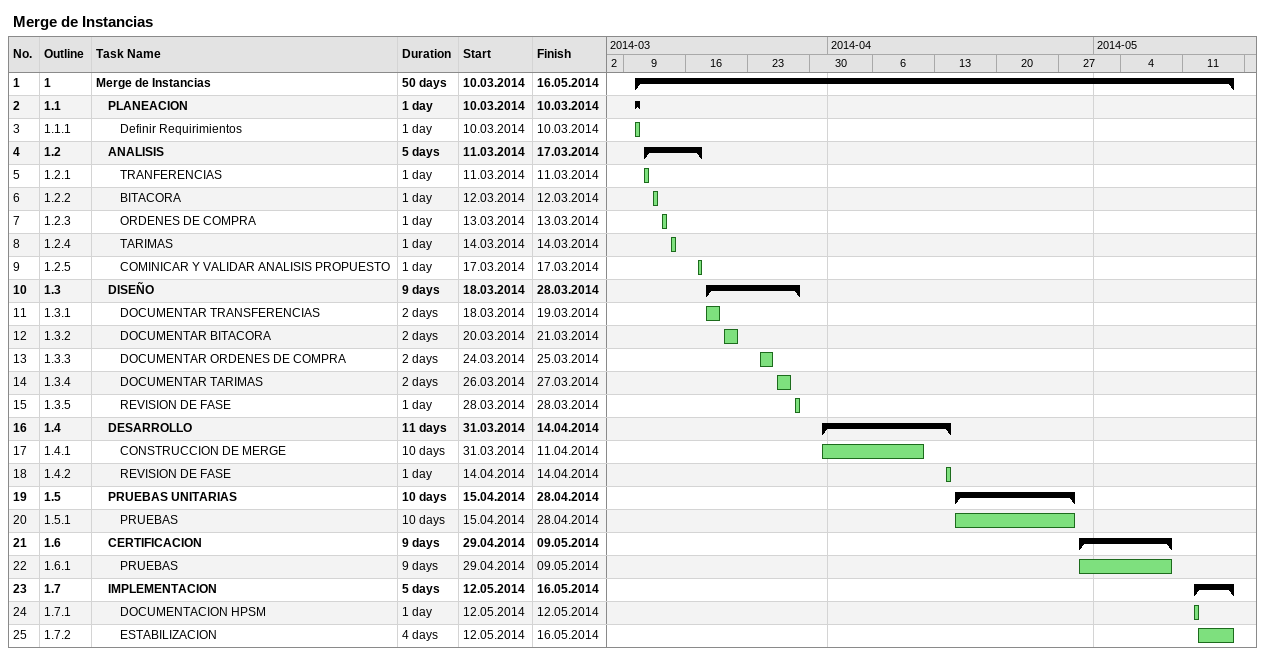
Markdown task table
Merge de Instancias

| ID | WBS | Task | Duration | Start | Finish |
|---|---|---|---|---|---|
| 1 | 1 | **Merge de Instancias** | 50d | 2014-03-10 | 2014-05-16 |
| 2 | 1.1 | **PLANEACION** | 1d | 2014-03-10 | 2014-03-10 |
| 3 | 1.1.1 | Definir Requirimientos | 1d | 2014-03-10 | 2014-03-10 |
| 4 | 1.2 | **ANALISIS** | 5d | 2014-03-11 | 2014-03-17 |
| 5 | 1.2.1 | TRANFERENCIAS | 1d | 2014-03-11 | 2014-03-11 |
| 6 | 1.2.2 | BITACORA | 1d | 2014-03-12 | 2014-03-12 |
| 7 | 1.2.3 | ORDENES DE COMPRA | 1d | 2014-03-13 | 2014-03-13 |
| 8 | 1.2.4 | TARIMAS | 1d | 2014-03-14 | 2014-03-14 |
| 9 | 1.2.5 | COMINICAR Y VALIDAR ANALISIS PROPUESTO | 1d | 2014-03-17 | 2014-03-17 |
| 10 | 1.3 | **DISEÑO** | 9d | 2014-03-18 | 2014-03-28 |
| 11 | 1.3.1 | DOCUMENTAR TRANSFERENCIAS | 2d | 2014-03-18 | 2014-03-19 |
| 12 | 1.3.2 | DOCUMENTAR BITACORA | 2d | 2014-03-20 | 2014-03-21 |
| 13 | 1.3.3 | DOCUMENTAR ORDENES DE COMPRA | 2d | 2014-03-24 | 2014-03-25 |
| 14 | 1.3.4 | DOCUMENTAR TARIMAS | 2d | 2014-03-26 | 2014-03-27 |
| 15 | 1.3.5 | REVISION DE FASE | 1d | 2014-03-28 | 2014-03-28 |
| 16 | 1.4 | **DESARROLLO** | 11d | 2014-03-31 | 2014-04-14 |
| 17 | 1.4.1 | CONSTRUCCION DE MERGE | 10d | 2014-03-31 | 2014-04-11 |
| 18 | 1.4.2 | REVISION DE FASE | 1d | 2014-04-14 | 2014-04-14 |
| 19 | 1.5 | **PRUEBAS UNITARIAS** | 10d | 2014-04-15 | 2014-04-28 |
| 20 | 1.5.1 | PRUEBAS | 10d | 2014-04-15 | 2014-04-28 |
| 21 | 1.6 | **CERTIFICACION** | 9d | 2014-04-29 | 2014-05-09 |
| 22 | 1.6.1 | PRUEBAS | 9d | 2014-04-29 | 2014-05-09 |
| 23 | 1.7 | **IMPLEMENTACION** | 5d | 2014-05-12 | 2014-05-16 |
| 24 | 1.7.1 | DOCUMENTACION HPSM | 1d | 2014-05-12 | 2014-05-12 |
| 25 | 1.7.2 | ESTABILIZACION | 4d | 2014-05-12 | 2014-05-16 |
